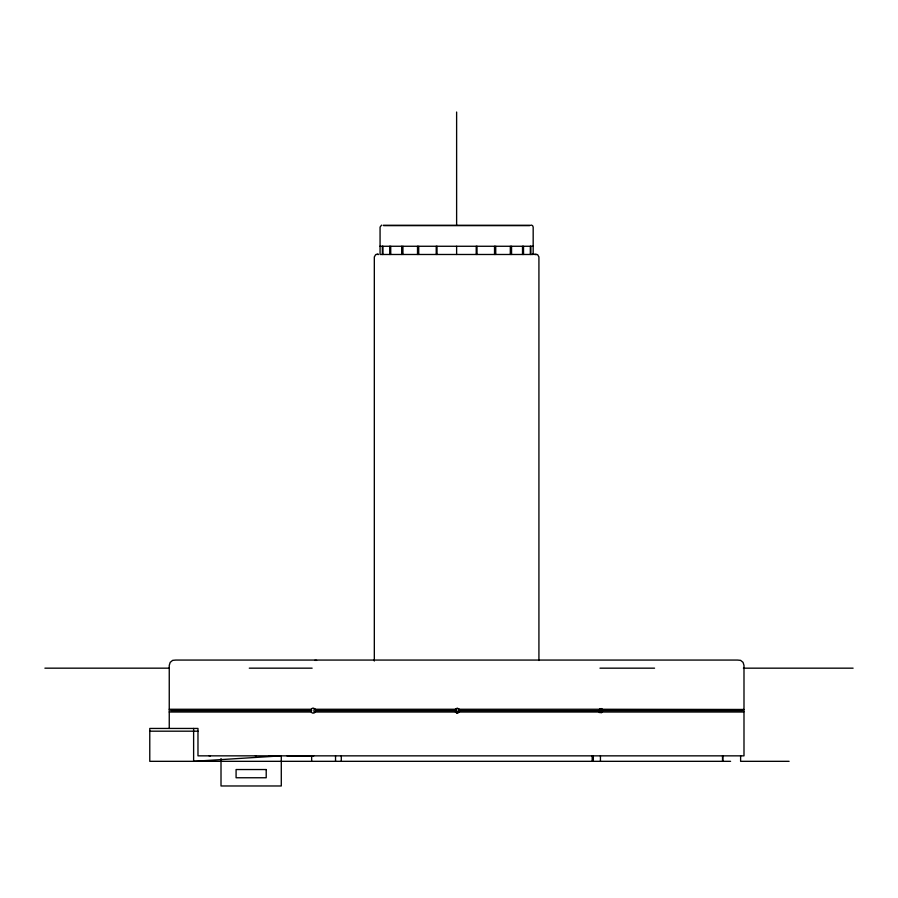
<?xml version="1.0" encoding="UTF-8"?>
<svg xmlns="http://www.w3.org/2000/svg" width="898" height="898" viewBox="0 0 898 898"><rect width="100%" height="100%" fill="white"/><g stroke="black" fill="none" stroke-linecap="round" stroke-linejoin="round"><path stroke-width="1.35" d="M455.645 709.353A2.189 2.189 0 0 0 455.409 711.53L456.622 712.686L459.305 709.532L458.721 708.87A2.223 2.223 0 0 0 457.071 708.477C454.422 708.275 454.265 712.675 456.846 712.821A2.223 2.211 0 0 0 458.463 712.339L459.204 711.923M458.463 712.339L459.349 710.632L458.373 708.87A2.223 2.223 0 0 0 456.734 708.477M599.213 709.948L598.988 710.991L600.717 712.619A2.065 1.74 -90 0 0 602.019 712.372L602.322 709.162A2.065 1.74 -90 0 0 600.223 708.904L599.46 709.667M599.258 712.585A2.054 1.74 -90 0 0 599.673 712.372L600.436 710.06A2.054 1.74 -90 0 0 599.606 708.848M315.928 710.632L314.794 712.103A2.492 2.099 -90 0 1 311.382 712.103L311.382 709.173A2.492 2.099 -90 0 1 314.794 709.173L315.928 710.632L454.983 710.632M459.484 711.418L459.114 709.746M743.836 709.465L602.39 709.263M457.071 708.477L455.308 709.353M458.777 712.013L743.993 712.013L743.993 755.847L197.975 755.847L197.975 728.446L149.775 728.446L149.775 761.324L730.59 761.324M381.583 225.106L380.067 227.093L380.067 254.482L533.176 254.482L533.176 227.093L532.581 225.634L531.133 225.028M534.826 254.572L537.554 254.572L538.923 256.951L538.923 660.479M378.316 254.213L375.69 254.572L374.32 256.951L374.32 661.029M221.009 758.586L221.009 785.975L281.287 785.975L281.287 755.835L193.62 761.324L193.62 728.446M313.784 755.813L286.911 755.79M255.402 755.779L256.11 755.779M599.864 709.252L458.788 709.263M383.143 225.308L530.101 225.308M383.569 225.634L529.685 225.634M379.91 246.265L533.333 246.265M532.447 254.213L536.185 254.213M314.715 660.367L316.612 660.367M44.9 668.168L168.824 668.168M249.285 668.168L312.134 668.168M599.976 668.168L654.563 668.168M743.398 668.168L853.1 668.168M456.184 708.634L456.622 712.686A2.234 2.223 0 0 0 458.811 712.339M169.251 709.263L311.348 709.263M314.828 709.263L455.376 709.263M600.436 710.06L602.435 710.06M170.62 710.632L311.718 710.632M459.349 710.632L598.809 710.666M742.624 710.632L602.266 710.61M600.459 711.115L602.423 711.115M600.291 711.609L602.468 711.609M169.251 712.013L311.348 712.013M314.828 712.013L455.376 712.013M599.673 712.372L602.019 712.372M149.775 731.185L197.975 731.185M789.106 761.324L740.614 761.324L740.614 755.847M268.76 755.824L281.287 755.847M309.574 755.813L311.651 755.847M208.841 755.656L210.458 755.847M377.059 254.213L378.428 254.572M743.993 711.721L743.993 665.429L743.073 662.387L740.614 660.367L737.46 660.064L175.784 660.064L172.629 660.367L170.171 662.387L169.251 665.429L169.251 728.446M722.834 755.847L722.834 761.324M722.52 755.847L722.52 761.324M600.436 755.847L600.436 761.324M593.342 755.847L593.342 761.324M592.186 755.847L592.186 761.324M530.875 246.265L530.875 254.482M530.325 246.265L530.325 254.482M523.523 246.265L523.523 254.482M522.513 246.265L522.513 254.482M511.557 246.265L511.557 254.482M510.311 246.265L510.311 254.482M495.73 246.265L495.73 254.482M494.529 246.265L494.529 254.482M477.018 246.265L477.018 254.482M476.221 246.265L476.221 254.482M456.622 112.026L456.622 225.151M456.622 246.265L456.622 254.482M437.023 246.265L437.023 254.482M436.226 246.265L436.226 254.482M418.715 246.265L418.715 254.482M417.514 246.265L417.514 254.482M402.933 246.265L402.933 254.482M401.687 246.265L401.687 254.482M390.731 246.265L390.731 254.482M389.721 246.265L389.721 254.482M382.93 246.265L382.93 254.482M382.368 246.265L382.368 254.482M341.285 755.847L341.285 761.324M335.538 755.847L335.538 761.324M311.651 755.768L311.651 761.324M314.783 712.653A2.492 2.099 -90 0 1 314.783 708.623M266.212 769.541L236.084 769.541L236.084 777.758L266.212 777.758L266.212 769.541"/></g></svg>
